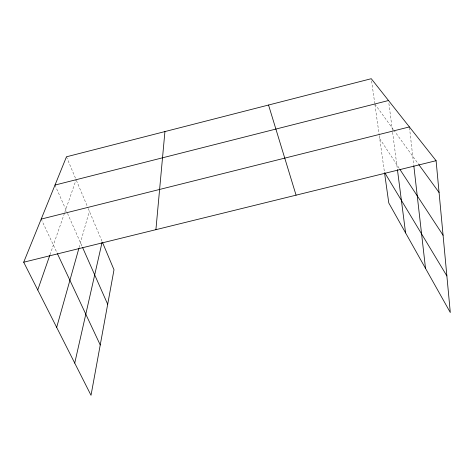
<?xml version="1.0" encoding="UTF-8"?>
<svg xmlns="http://www.w3.org/2000/svg" width="474" height="474" viewBox="0 0 474 474"><rect width="100%" height="100%" fill="white"/><g stroke="black" fill="none" stroke-linecap="round" stroke-linejoin="round"><path stroke-width="0.36" stroke-dasharray="2.37 1.78" d="M79.075 247.671L89.343 211.167M50.013 254.734L64.559 212.945M64.802 212.245L76.118 179.741M374.839 104.007L393.313 129.467M393.746 130.06L418.346 163.957M379.715 138.615L399.594 168.94M41.197 219.089L57.123 253.039M55.002 185.067L67.249 212.779M67.539 213.442L82.251 246.729M66.467 156.799L75.84 179.065M76.403 180.41L87.939 207.819M88.217 208.489L102.2 241.728M371.58 80.876L374.738 103.285M374.94 104.73L379.206 135.013M379.313 135.73L384.45 172.21M388.893 103.451L397.443 169.757M409.483 127.666L413.737 165.035"/><path stroke-width="0.71" d="M155.91 229.671L164.928 131.571M74.732 363.09L102.04 242.451M56.667 327.38L78.88 248.382M37.742 289.975L49.77 255.427M102.485 242.398L114.003 269.771L91.02 395.292L23.7 262.211L66.467 156.799L371.272 78.708L436.092 160.698L450.3 312.52L388.787 202.991L384.556 172.945M55.002 185.067L388.514 100.518M41.197 219.089L409.4 126.931M23.7 262.211L436.092 160.698M418.779 164.555L439.072 192.509M399.997 169.556L443.072 235.258M384.829 172.838L446.875 275.939M57.431 253.703L100.233 344.965M82.547 247.398L107.681 304.272M268.539 105.027L296.066 195.164M397.443 169.757L405.59 232.906M413.82 165.77L425.51 268.373"/></g></svg>
